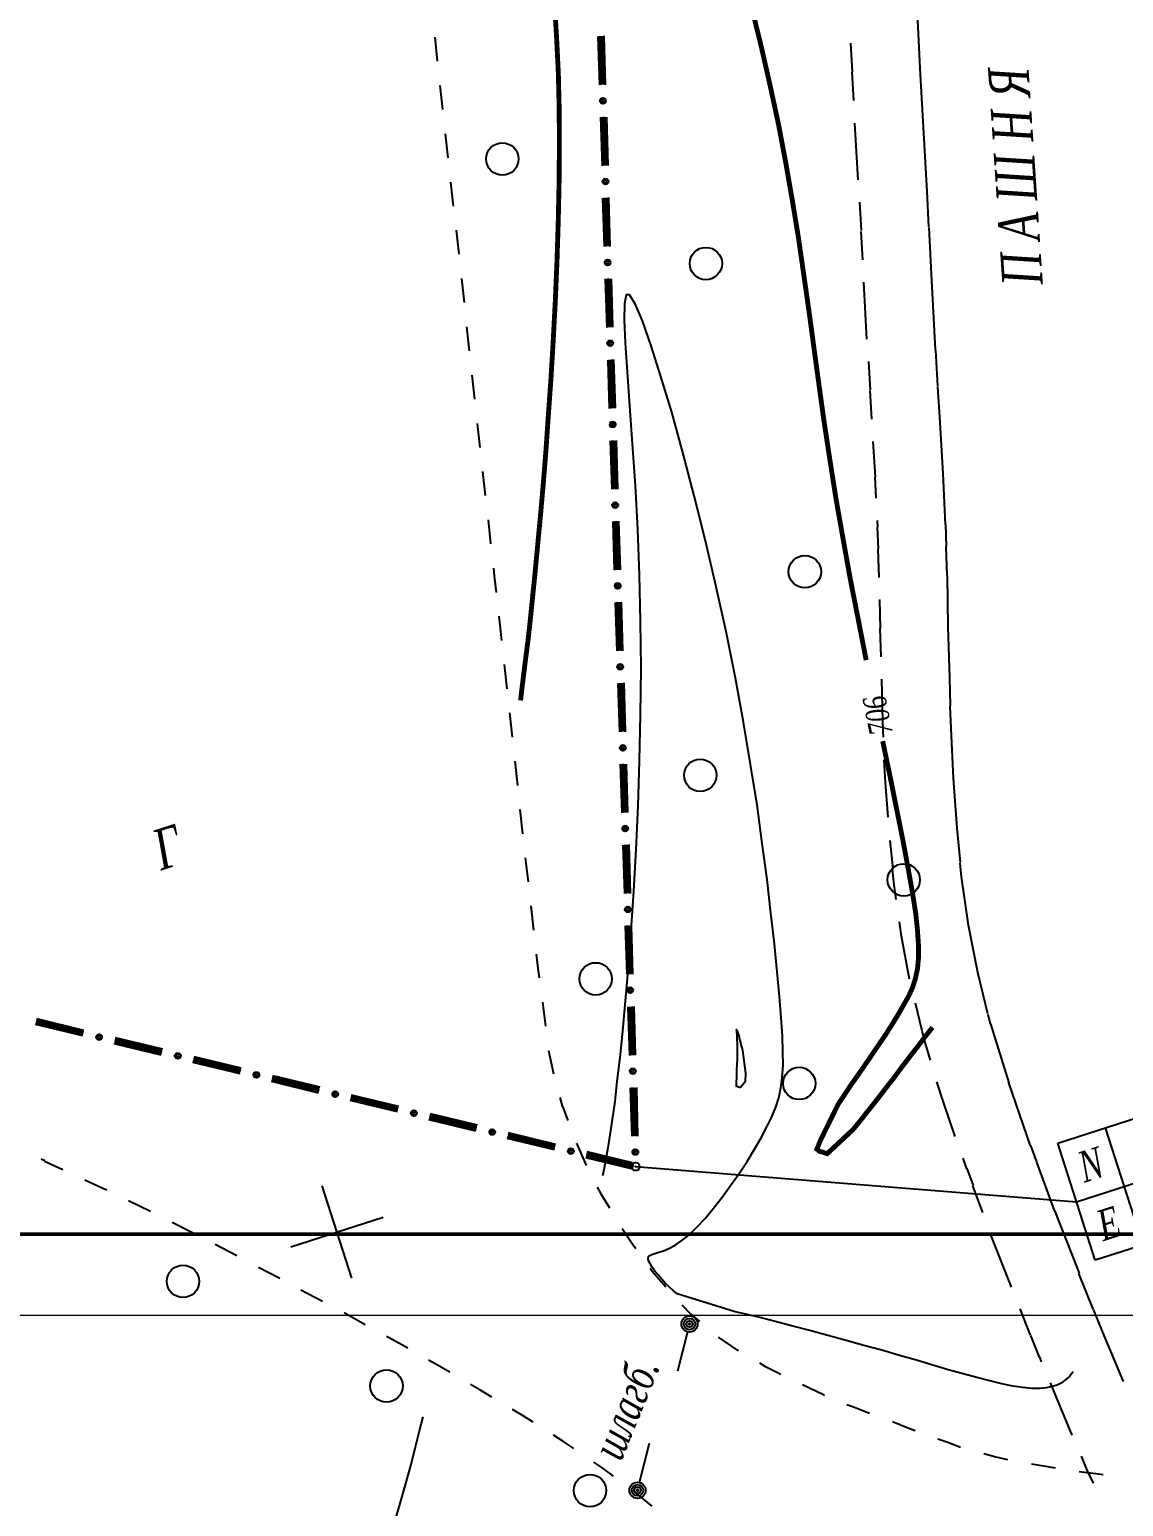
# Model space of a CAD drawing. Header units: millimetres. Extents: x 1353783 to 6492029790, y -7276956 to -512500.
# Drawn here: x 10028793 to 10035554, y -2866113 to -2856987 of the extents above; entities that cross this region are included whole.
import ezdxf

# ---------------------------------------------------------------- set-up
doc = ezdxf.new("R2010")
doc.units = ezdxf.units.MM
doc.linetypes.add('CONTI', pattern=[0])
doc.layers.get('0').update_dxf_attribs({"lineweight": 5})
for name, color, linetype in [('GOR_BUNKNOWN', 212, 'CONTI'), ('GORIZUNKNOWN', 32, 'CONTI'), ('NAD_MРЕЛЬЕФ', 7, 'CONTI'), ('PI_DTГРАНИЦЫ', 10, 'CONTI'), ('SETKR', 7, 'CONTI'), ('SIT_LГРАНИЦЫ', 10, 'CONTI'), ('SIT_LДОРОГИ', 250, 'CONTI'), ('SIT_LРЕЛЬЕФ', 7, 'CONTI'), ('USLZNРЕЛЬЕФ', 7, 'CONTI'), ('ZAPSKРАСТЕНИ', 94, 'CONTI'), ('ГРАНИЦЫ', 7, 'CONTI'), ('РЕЛЬЕФ', 7, 'CONTI')]:
    doc.layers.add(name, color=color, linetype=linetype)
doc.layers.add('штамп', color=7, linetype='Continuous', lineweight=50)
doc.styles.add('SHRFT', font='', dxfattribs={"width": 0.75})
doc.styles.get('SHRFT').set_extended_font_data('Times New Roman Cyr', italic=True)

# ---------------------------------------------------------------- blocks, each defined once
blk = doc.blocks.new('BL_333')
at = {"color": 0}
for p, q in [((0, -3), (0, 3)), ((-3, 0), (3, 0))]:
    blk.add_line(p, q, dxfattribs=at)
blk = doc.blocks.new('BL_2004')
at = {"color": 0}
blk.add_circle((0, 0), 1, dxfattribs=at)
blk = doc.blocks.new('BL_18')
at = {"color": 0}
blk.add_line((0, 0.5), (0, 3), dxfattribs=at)
for radius in [0.5, 0.35, 0.2, 0.05]:
    blk.add_circle((0, 0), radius, dxfattribs=at)
blk = doc.blocks.new('оо')
at = {"layer": 'GOR_BUNKNOWN', "color": 9, "true_color": 0xc7c8ca, "const_width": 0.15}
for points in [[(223040.003, -3431941.852), (223040.193, -3431940.642), (223040.383, -3431939.462), (223040.583, -3431938.322), (223040.783, -3431937.192), (223040.983, -3431936.072), (223041.173, -3431934.952), (223041.363, -3431933.832), (223041.533, -3431932.692), (223041.693, -3431931.542), (223041.843, -3431930.342), (223041.963, -3431929.122), (223042.073, -3431927.862), (223042.163, -3431926.572)], [(223036.373, -3431924.752), (223036.123, -3431925.722), (223035.853, -3431926.732), (223035.543, -3431927.782), (223035.203, -3431928.862), (223034.833, -3431929.982), (223034.443, -3431931.112), (223034.033, -3431932.262), (223033.613, -3431933.402), (223033.183, -3431934.532), (223032.753, -3431935.642), (223032.323, -3431936.712), (223031.913, -3431937.742), (223031.513, -3431938.712), (223031.133, -3431939.612), (223030.773, -3431940.452), (223030.443, -3431941.222), (223030.133, -3431941.932), (223029.853, -3431942.572), (223029.593, -3431943.152), (223029.353, -3431943.662), (223029.143, -3431944.112), (223028.963, -3431944.502), (223028.813, -3431944.832)], [(223039.363, -3431946.912), (223039.513, -3431945.642), (223039.663, -3431944.362), (223039.833, -3431943.092), (223040.003, -3431941.852)], [(223038.623, -3431953.482), (223038.733, -3431952.622), (223038.843, -3431951.652), (223038.963, -3431950.592), (223039.083, -3431949.452)], [(223037.843, -3431958.342), (223037.573, -3431958.522), (223037.263, -3431958.742), (223036.923, -3431958.972), (223036.563, -3431959.222), (223036.203, -3431959.482), (223035.833, -3431959.732), (223035.473, -3431959.982), (223035.123, -3431960.212), (223034.813, -3431960.422), (223034.533, -3431960.602), (223033.553, -3431961.062), (223033.343, -3431960.912), (223033.293, -3431960.832), (223033.493, -3431960.592), (223034.353, -3431959.702), (223034.583, -3431959.522), (223034.843, -3431959.312), (223035.133, -3431959.092), (223035.433, -3431958.862), (223035.743, -3431958.622), (223036.063, -3431958.372), (223036.373, -3431958.132), (223036.673, -3431957.882), (223036.953, -3431957.642), (223037.203, -3431957.412), (223037.433, -3431957.202), (223037.633, -3431956.982), (223037.803, -3431956.742), (223037.953, -3431956.482), (223038.083, -3431956.182), (223038.203, -3431955.812), (223038.313, -3431955.372), (223038.423, -3431954.852), (223038.523, -3431954.222), (223038.623, -3431953.482)]]:
    blk.add_lwpolyline(points, dxfattribs=at)
at = {"layer": 'GORIZUNKNOWN', "color": 9, "true_color": 0xc7c8ca}
for points in [[(223038.733, -3431969.802), (223038.663, -3431969.852), (223038.593, -3431969.902), (223038.503, -3431969.942), (223038.393, -3431969.982), (223038.273, -3431970.022), (223038.133, -3431970.042), (223037.973, -3431970.042), (223037.783, -3431970.022), (223037.583, -3431969.972), (223037.353, -3431969.902), (223037.093, -3431969.792), (223036.823, -3431969.652), (223036.513, -3431969.482), (223036.193, -3431969.282), (223035.843, -3431969.062), (223035.473, -3431968.822), (223035.073, -3431968.562), (223034.663, -3431968.282), (223034.233, -3431967.982), (223033.773, -3431967.682), (223033.303, -3431967.362), (223032.823, -3431967.052), (223032.343, -3431966.732), (223031.853, -3431966.412), (223031.373, -3431966.102), (223030.913, -3431965.812), (223030.473, -3431965.532), (223030.063, -3431965.272), (223029.683, -3431965.042), (223029.353, -3431964.842), (223027.813, -3431963.772), (223027.733, -3431963.642), (223027.653, -3431963.502), (223027.573, -3431963.352), (223027.503, -3431963.192), (223027.433, -3431963.032), (223027.373, -3431962.892), (223027.333, -3431962.752), (223027.303, -3431962.622), (223027.283, -3431962.522), (223027.293, -3431962.452), (223027.323, -3431962.402), (223027.373, -3431962.382), (223027.443, -3431962.372), (223027.543, -3431962.372), (223027.663, -3431962.372), (223027.823, -3431962.372), (223028.003, -3431962.352), (223028.213, -3431962.312), (223028.453, -3431962.242), (223028.723, -3431962.142), (223029.023, -3431961.992), (223029.353, -3431961.812), (223029.693, -3431961.592), (223030.053, -3431961.352), (223030.413, -3431961.082), (223030.773, -3431960.812), (223031.123, -3431960.532), (223031.453, -3431960.242), (223031.763, -3431959.972), (223032.033, -3431959.702), (223032.273, -3431959.452), (223032.483, -3431959.212), (223032.663, -3431958.962), (223032.813, -3431958.692), (223032.953, -3431958.392), (223033.093, -3431958.052), (223033.213, -3431957.652), (223033.343, -3431957.182), (223033.483, -3431956.632), (223033.633, -3431955.992), (223033.793, -3431955.242), (223033.983, -3431954.392), (223034.173, -3431953.452), (223034.373, -3431952.432), (223034.573, -3431951.322), (223034.783, -3431950.142), (223034.973, -3431948.892), (223035.163, -3431947.582), (223035.343, -3431946.212), (223035.503, -3431944.802), (223035.643, -3431943.342), (223035.763, -3431941.882), (223035.853, -3431940.452), (223035.933, -3431939.072), (223035.983, -3431937.782), (223036.003, -3431936.632), (223036.003, -3431935.632), (223035.983, -3431934.822), (223035.933, -3431934.252), (223035.853, -3431933.932), (223035.753, -3431933.902), (223035.623, -3431934.142), (223035.463, -3431934.612), (223035.273, -3431935.302), (223035.053, -3431936.172), (223034.803, -3431937.192), (223034.523, -3431938.342), (223034.213, -3431939.592), (223033.873, -3431940.912), (223033.493, -3431942.262), (223033.083, -3431943.642), (223032.653, -3431945.022), (223032.203, -3431946.382), (223031.733, -3431947.732), (223031.263, -3431949.042), (223030.793, -3431950.302), (223030.333, -3431951.512), (223029.883, -3431952.642), (223029.453, -3431953.702), (223029.053, -3431954.662), (223028.693, -3431955.522), (223028.353, -3431956.282), (223028.053, -3431956.942), (223027.793, -3431957.522), (223027.553, -3431958.022), (223027.333, -3431958.452), (223027.153, -3431958.822), (223026.993, -3431959.122), (223026.853, -3431959.382), (223026.733, -3431959.592)], [(223031.623, -3431958.292), (223031.833, -3431958.152), (223031.923, -3431957.922), (223032.043, -3431957.232), (223032.053, -3431957.142), (223032.053, -3431957.052), (223032.063, -3431956.972), (223032.063, -3431956.882), (223032.073, -3431956.802), (223032.073, -3431956.732), (223032.073, -3431956.672), (223032.073, -3431956.612), (223032.063, -3431956.582), (223032.063, -3431956.552), (223031.923, -3431957.032), (223031.893, -3431957.122), (223031.873, -3431957.202), (223031.843, -3431957.292), (223031.813, -3431957.382), (223031.783, -3431957.462), (223031.753, -3431957.542), (223031.723, -3431957.622), (223031.693, -3431957.702), (223031.663, -3431957.772), (223031.643, -3431957.842), (223031.513, -3431958.202), (223031.623, -3431958.292)], [(223012.638, -3431973.315), (223012.933, -3431972.972), (223013.253, -3431972.622), (223013.583, -3431972.272), (223013.923, -3431971.932), (223014.273, -3431971.582), (223014.623, -3431971.212), (223014.993, -3431970.822), (223015.373, -3431970.402), (223015.753, -3431969.952), (223016.143, -3431969.462), (223016.543, -3431968.942), (223016.933, -3431968.402), (223017.313, -3431967.862), (223017.683, -3431967.312), (223018.043, -3431966.782), (223018.373, -3431966.272), (223018.673, -3431965.792), (223018.943, -3431965.362), (223019.183, -3431964.992)]]:
    blk.add_lwpolyline(points, dxfattribs=at)
at = {"layer": 'PI_DTГРАНИЦЫ', "color": 9, "true_color": 0xc7c8ca}
blk.add_circle((223027.793, -3431959.632), 0.125, dxfattribs=at)
blk.add_point((223027.793, -3431959.632), dxfattribs=at)
at = {"layer": 'SIT_LГРАНИЦЫ', "color": 9, "true_color": 0xc7c8ca}
for p, q in [((223037.363, -3431926.032), (223036.953, -3431927.472)), ((223037.413, -3431926.042), (223036.993, -3431927.482)), ((223037.453, -3431926.052), (223037.043, -3431927.492)), ((223037.493, -3431926.062), (223037.083, -3431927.502)), ((223037.543, -3431926.072), (223037.123, -3431927.522)), ((223036.673, -3431928.432), (223036.263, -3431929.872)), ((223036.723, -3431928.442), (223036.303, -3431929.882)), ((223036.763, -3431928.452), (223036.343, -3431929.892)), ((223036.803, -3431928.472), (223036.393, -3431929.912)), ((223036.853, -3431928.482), (223036.433, -3431929.922)), ((223035.973, -3431930.832), (223035.563, -3431932.272)), ((223036.023, -3431930.842), (223035.603, -3431932.282)), ((223036.063, -3431930.852), (223035.653, -3431932.292)), ((223036.103, -3431930.862), (223035.693, -3431932.302)), ((223036.153, -3431930.872), (223035.733, -3431932.322)), ((223035.283, -3431933.232), (223034.873, -3431934.672)), ((223035.333, -3431933.242), (223034.913, -3431934.682)), ((223035.373, -3431933.252), (223034.953, -3431934.692)), ((223035.413, -3431933.272), (223035.003, -3431934.712)), ((223035.463, -3431933.282), (223035.043, -3431934.722)), ((223034.593, -3431935.642), (223034.183, -3431937.082)), ((223034.643, -3431935.652), (223034.223, -3431937.092)), ((223034.683, -3431935.662), (223034.273, -3431937.102)), ((223034.723, -3431935.672), (223034.313, -3431937.112)), ((223034.773, -3431935.682), (223034.353, -3431937.132)), ((223033.903, -3431938.042), (223033.493, -3431939.482)), ((223033.953, -3431938.052), (223033.533, -3431939.492)), ((223033.993, -3431938.062), (223033.573, -3431939.502)), ((223034.033, -3431938.082), (223033.623, -3431939.522)), ((223034.083, -3431938.092), (223033.663, -3431939.532)), ((223033.213, -3431940.442), (223032.803, -3431941.882)), ((223033.263, -3431940.452), (223032.843, -3431941.892)), ((223033.303, -3431940.462), (223032.893, -3431941.902)), ((223033.343, -3431940.472), (223032.933, -3431941.912)), ((223033.393, -3431940.482), (223032.973, -3431941.932)), ((223032.523, -3431942.842), (223032.113, -3431944.282)), ((223032.573, -3431942.852), (223032.153, -3431944.292)), ((223032.613, -3431942.862), (223032.193, -3431944.302)), ((223032.653, -3431942.882), (223032.243, -3431944.322)), ((223032.703, -3431942.892), (223032.283, -3431944.332)), ((223031.833, -3431945.252), (223031.423, -3431946.692)), ((223031.883, -3431945.262), (223031.463, -3431946.702)), ((223031.923, -3431945.272), (223031.513, -3431946.712)), ((223031.963, -3431945.282), (223031.553, -3431946.722)), ((223032.013, -3431945.292), (223031.593, -3431946.742)), ((223031.143, -3431947.652), (223030.733, -3431949.092)), ((223031.193, -3431947.662), (223030.773, -3431949.102)), ((223031.233, -3431947.672), (223030.813, -3431949.112)), ((223031.273, -3431947.692), (223030.863, -3431949.132)), ((223031.323, -3431947.702), (223030.903, -3431949.142)), ((223012.763, -3431950.562), (223011.483, -3431949.782)), ((223012.783, -3431950.532), (223011.503, -3431949.742)), ((223012.813, -3431950.492), (223011.533, -3431949.712)), ((223012.833, -3431950.452), (223011.553, -3431949.672)), ((223012.853, -3431950.412), (223011.573, -3431949.632)), ((223030.453, -3431950.052), (223030.043, -3431951.492)), ((223030.503, -3431950.062), (223030.083, -3431951.502)), ((223030.543, -3431950.072), (223030.133, -3431951.512)), ((223030.583, -3431950.082), (223030.173, -3431951.522)), ((223030.633, -3431950.092), (223030.213, -3431951.542)), ((223014.893, -3431951.872), (223013.613, -3431951.092)), ((223014.923, -3431951.832), (223013.643, -3431951.052)), ((223014.943, -3431951.792), (223013.663, -3431951.012)), ((223014.963, -3431951.752), (223013.683, -3431950.972)), ((223014.993, -3431951.712), (223013.713, -3431950.932)), ((223017.033, -3431953.162), (223015.753, -3431952.382)), ((223017.053, -3431953.132), (223015.773, -3431952.342)), ((223017.083, -3431953.092), (223015.803, -3431952.312)), ((223017.103, -3431953.052), (223015.823, -3431952.272)), ((223017.123, -3431953.012), (223015.843, -3431952.232)), ((223029.763, -3431952.452), (223029.353, -3431953.892)), ((223029.813, -3431952.462), (223029.393, -3431953.902)), ((223029.853, -3431952.472), (223029.433, -3431953.912)), ((223029.893, -3431952.492), (223029.483, -3431953.932)), ((223029.943, -3431952.502), (223029.523, -3431953.942)), ((223019.163, -3431954.472), (223017.883, -3431953.692)), ((223019.193, -3431954.432), (223017.913, -3431953.652)), ((223019.213, -3431954.392), (223017.933, -3431953.612)), ((223019.233, -3431954.352), (223017.953, -3431953.572)), ((223019.263, -3431954.312), (223017.983, -3431953.532)), ((223021.393, -3431955.622), (223020.113, -3431954.842)), ((223021.303, -3431955.772), (223020.023, -3431954.992)), ((223021.323, -3431955.742), (223020.043, -3431954.952)), ((223021.353, -3431955.702), (223020.073, -3431954.922)), ((223021.373, -3431955.662), (223020.093, -3431954.882)), ((223029.073, -3431954.862), (223028.663, -3431956.302)), ((223029.123, -3431954.872), (223028.703, -3431956.312)), ((223029.163, -3431954.882), (223028.753, -3431956.322)), ((223029.203, -3431954.892), (223028.793, -3431956.332)), ((223029.253, -3431954.902), (223028.833, -3431956.352)), ((223023.503, -3431956.962), (223022.223, -3431956.182)), ((223023.533, -3431956.922), (223022.253, -3431956.142)), ((223023.433, -3431957.082), (223022.153, -3431956.302)), ((223023.463, -3431957.042), (223022.183, -3431956.262)), ((223023.483, -3431957.002), (223022.203, -3431956.222)), ((223025.583, -3431958.342), (223024.303, -3431957.552)), ((223025.613, -3431958.302), (223024.333, -3431957.522)), ((223025.633, -3431958.262), (223024.353, -3431957.482)), ((223025.653, -3431958.222), (223024.373, -3431957.442)), ((223028.383, -3431957.262), (223027.973, -3431958.702)), ((223028.433, -3431957.272), (223028.013, -3431958.712)), ((223028.473, -3431957.282), (223028.053, -3431958.722)), ((223028.513, -3431957.302), (223028.103, -3431958.742)), ((223028.563, -3431957.312), (223028.143, -3431958.752)), ((223025.563, -3431958.372), (223024.283, -3431957.592)), ((223027.693, -3431959.682), (223026.413, -3431958.902)), ((223027.723, -3431959.642), (223026.443, -3431958.862)), ((223027.743, -3431959.602), (223026.463, -3431958.822)), ((223027.763, -3431959.562), (223026.483, -3431958.782)), ((223027.733, -3431959.492), (223026.513, -3431958.742)), ((223027.863, -3431959.702), (223027.843, -3431959.762))]:
    blk.add_line(p, q, dxfattribs=at)
for centre, radius in [((223036.903, -3431927.972), 0.09), ((223036.903, -3431927.972), 0.04), ((223036.213, -3431930.372), 0.09), ((223036.213, -3431930.372), 0.04), ((223035.513, -3431932.772), 0.09), ((223035.513, -3431932.772), 0.04), ((223034.823, -3431935.172), 0.09), ((223034.823, -3431935.172), 0.04), ((223034.133, -3431937.582), 0.09), ((223034.133, -3431937.582), 0.04), ((223033.443, -3431939.982), 0.09), ((223033.443, -3431939.982), 0.04), ((223032.753, -3431942.382), 0.09), ((223032.753, -3431942.382), 0.04), ((223032.063, -3431944.782), 0.09), ((223032.063, -3431944.782), 0.04), ((223031.373, -3431947.192), 0.09), ((223031.373, -3431947.192), 0.04), ((223030.683, -3431949.592), 0.09), ((223030.683, -3431949.592), 0.04), ((223013.233, -3431950.752), 0.09), ((223013.233, -3431950.752), 0.04), ((223015.373, -3431952.052), 0.09), ((223015.373, -3431952.052), 0.04), ((223029.993, -3431951.992), 0.09), ((223029.993, -3431951.992), 0.04), ((223017.503, -3431953.352), 0.09), ((223017.503, -3431953.352), 0.04), ((223029.303, -3431954.392), 0.09), ((223029.303, -3431954.392), 0.04), ((223019.643, -3431954.662), 0.09), ((223019.643, -3431954.662), 0.04), ((223021.773, -3431955.962), 0.09), ((223021.773, -3431955.962), 0.04), ((223028.613, -3431956.802), 0.09), ((223028.613, -3431956.802), 0.04), ((223023.903, -3431957.262), 0.09), ((223023.903, -3431957.262), 0.04), ((223026.033, -3431958.562), 0.09), ((223026.033, -3431958.562), 0.04), ((223027.923, -3431959.202), 0.09), ((223027.923, -3431959.202), 0.04)]:
    blk.add_circle(centre, radius, dxfattribs=at)
at = {"layer": 'SIT_LДОРОГИ', "color": 9, "true_color": 0xc7c8ca}
for p, q in [((223046.543, -3431930.012), (223046.983, -3431928.362)), ((223044.733, -3431928.622), (223044.513, -3431929.472)), ((223044.283, -3431930.332), (223044.503, -3431929.482)), ((223046.263, -3431931.082), (223046.543, -3431930.022)), ((223043.663, -3431932.712), (223044.103, -3431931.012)), ((223045.583, -3431933.702), (223046.263, -3431931.082)), ((223043.493, -3431933.382), (223043.273, -3431934.232)), ((223045.303, -3431934.762), (223045.583, -3431933.702)), ((223043.043, -3431935.102), (223043.263, -3431934.252)), ((223044.933, -3431936.182), (223045.303, -3431934.782)), ((223042.413, -3431937.472), (223042.863, -3431935.772)), ((223044.333, -3431938.442), (223044.933, -3431936.182)), ((223042.253, -3431938.152), (223042.033, -3431939.002)), ((223044.063, -3431939.532), (223044.343, -3431938.452)), ((223041.803, -3431939.872), (223042.023, -3431939.022)), ((223043.823, -3431940.452), (223044.053, -3431939.552)), ((223041.363, -3431941.612), (223041.633, -3431940.552)), ((223043.393, -3431942.152), (223043.833, -3431940.452)), ((223041.183, -3431942.242), (223041.353, -3431941.612)), ((223042.973, -3431943.672), (223043.393, -3431942.152)), ((223041.003, -3431942.912), (223040.953, -3431943.112)), ((223040.943, -3431943.112), (223040.763, -3431943.752)), ((223040.523, -3431944.602), (223040.763, -3431943.762)), ((223042.793, -3431944.332), (223042.983, -3431943.672)), ((223042.543, -3431945.192), (223042.783, -3431944.332)), ((223040.083, -3431946.122), (223040.333, -3431945.262)), ((223042.093, -3431946.712), (223042.553, -3431945.202)), ((223039.833, -3431946.952), (223040.073, -3431946.112)), ((223041.653, -3431948.222), (223042.093, -3431946.712)), ((223039.633, -3431947.622), (223039.383, -3431948.462)), ((223041.413, -3431949.052), (223041.653, -3431948.222)), ((223039.193, -3431949.162), (223039.383, -3431948.482)), ((223039.143, -3431949.342), (223039.193, -3431949.162)), ((223041.213, -3431949.722), (223041.403, -3431949.062)), ((223040.813, -3431951.212), (223041.213, -3431949.732)), ((223038.773, -3431950.692), (223038.953, -3431950.012)), ((223038.523, -3431951.742), (223038.773, -3431950.692)), ((223040.453, -3431952.712), (223040.813, -3431951.212)), ((223038.353, -3431952.442), (223038.173, -3431953.302)), ((223040.223, -3431953.752), (223040.453, -3431952.712)), ((223038.063, -3431953.792), (223038.163, -3431953.322)), ((223037.983, -3431954.232), (223038.063, -3431953.792)), ((223040.123, -3431954.192), (223040.213, -3431953.772)), ((223039.873, -3431955.672), (223040.123, -3431954.192)), ((223037.793, -3431955.362), (223037.873, -3431954.922)), ((223037.623, -3431956.702), (223037.793, -3431955.362)), ((223039.693, -3431957.152), (223039.873, -3431955.672)), ((223037.563, -3431957.452), (223037.503, -3431958.332)), ((223039.603, -3431958.472), (223039.693, -3431957.152)), ((223037.483, -3431958.712), (223037.503, -3431958.352)), ((223039.583, -3431958.792), (223039.603, -3431958.492)), ((223037.473, -3431959.282), (223037.483, -3431958.712)), ((223039.573, -3431960.692), (223039.593, -3431958.792)), ((223037.463, -3431960.712), (223037.463, -3431959.982)), ((223037.483, -3431961.772), (223037.463, -3431960.712)), ((223039.613, -3431962.752), (223039.563, -3431960.692)), ((223037.503, -3431962.472), (223037.513, -3431962.822)), ((223037.523, -3431962.822), (223037.543, -3431963.372)), ((223039.643, -3431963.282), (223039.623, -3431962.752)), ((223037.573, -3431964.262), (223037.533, -3431963.382)), ((223039.703, -3431964.882), (223039.643, -3431963.292)), ((223039.843, -3431966.962), (223039.713, -3431964.882)), ((223037.603, -3431964.992), (223037.603, -3431964.962)), ((223037.713, -3431966.732), (223037.603, -3431964.992)), ((223039.913, -3431968.172), (223039.823, -3431966.962)), ((223037.753, -3431967.442), (223037.813, -3431968.322)), ((223037.873, -3431969.052), (223037.823, -3431968.332)), ((223039.973, -3431968.892), (223039.923, -3431968.182)), ((223040.113, -3431970.562), (223039.973, -3431968.892)), ((223037.893, -3431969.212), (223037.883, -3431969.052)), ((223038.023, -3431970.742), (223037.953, -3431969.912)), ((223038.103, -3431971.662), (223038.023, -3431970.742)), ((223038.163, -3431972.362), (223038.213, -3431972.962)), ((223038.223, -3431972.962), (223038.263, -3431973.272))]:
    blk.add_line(p, q, dxfattribs=at)
at = {"layer": 'SIT_LРЕЛЬЕФ', "color": 9, "true_color": 0xc7c8ca}
for p, q in [((223032.553, -3431924.512), (223032.403, -3431925.242)), ((223032.253, -3431925.982), (223032.103, -3431926.712)), ((223031.953, -3431927.452), (223031.803, -3431928.182)), ((223031.653, -3431928.922), (223031.503, -3431929.652)), ((223031.363, -3431930.392), (223031.213, -3431931.122)), ((223031.063, -3431931.862), (223030.913, -3431932.592)), ((223030.753, -3431933.332), (223030.603, -3431934.062)), ((223030.453, -3431934.802), (223030.303, -3431935.532)), ((223030.153, -3431936.272), (223030.003, -3431937.002)), ((223029.853, -3431937.742), (223029.703, -3431938.472)), ((223029.563, -3431939.212), (223029.413, -3431939.942)), ((223029.263, -3431940.682), (223029.213, -3431940.912)), ((223029.213, -3431940.912), (223029.113, -3431941.422)), ((223028.973, -3431942.152), (223028.823, -3431942.892)), ((223028.673, -3431943.622), (223028.523, -3431944.362)), ((223028.373, -3431945.092), (223028.223, -3431945.832)), ((223028.073, -3431946.562), (223027.923, -3431947.302)), ((223027.763, -3431948.032), (223027.613, -3431948.772)), ((223027.463, -3431949.502), (223027.323, -3431950.242)), ((223027.173, -3431950.972), (223027.023, -3431951.712)), ((223026.873, -3431952.442), (223026.793, -3431952.882)), ((223026.793, -3431952.882), (223026.743, -3431953.172)), ((223010.463, -3431953.882), (223010.373, -3431953.792)), ((223010.913, -3431954.312), (223010.453, -3431953.892)), ((223026.613, -3431953.912), (223026.473, -3431954.652)), ((223011.913, -3431955.242), (223011.463, -3431954.822)), ((223012.013, -3431955.332), (223011.913, -3431955.242)), ((223026.333, -3431955.392), (223026.253, -3431956.132)), ((223013.093, -3431956.372), (223012.553, -3431955.852)), ((223014.163, -3431957.422), (223013.633, -3431956.902)), ((223026.213, -3431956.882), (223026.203, -3431957.192)), ((223026.213, -3431957.192), (223026.233, -3431957.632)), ((223015.223, -3431958.492), (223014.693, -3431957.952)), ((223026.273, -3431958.382), (223026.353, -3431959.132)), ((223016.273, -3431959.562), (223015.743, -3431959.032)), ((223017.303, -3431960.642), (223016.783, -3431960.102)), ((223026.473, -3431959.872), (223026.513, -3431960.102)), ((223026.513, -3431960.102), (223026.633, -3431960.602)), ((223018.343, -3431961.732), (223017.833, -3431961.182)), ((223026.813, -3431961.322), (223026.993, -3431961.972)), ((223027.003, -3431961.972), (223027.023, -3431962.042)), ((223018.923, -3431962.342), (223018.863, -3431962.272)), ((223019.373, -3431962.822), (223018.923, -3431962.342)), ((223027.263, -3431962.762), (223027.293, -3431962.862)), ((223027.293, -3431962.862), (223027.543, -3431963.452)), ((223020.033, -3431963.542), (223019.873, -3431963.372)), ((223020.383, -3431963.922), (223020.033, -3431963.542)), ((223027.853, -3431964.132), (223028.023, -3431964.482)), ((223021.103, -3431964.732), (223020.883, -3431964.482)), ((223021.383, -3431965.052), (223021.103, -3431964.732)), ((223028.023, -3431964.482), (223028.213, -3431964.792)), ((223022.133, -3431965.902), (223021.873, -3431965.612)), ((223028.613, -3431965.432), (223029.043, -3431965.992)), ((223022.363, -3431966.182), (223022.133, -3431965.902)), ((223029.053, -3431965.982), (223029.083, -3431966.012)), ((223029.583, -3431966.572), (223029.713, -3431966.722)), ((223023.083, -3431967.052), (223022.843, -3431966.762)), ((223023.313, -3431967.342), (223023.083, -3431967.052)), ((223029.713, -3431966.722), (223030.103, -3431967.112)), ((223030.643, -3431967.622), (223031.183, -3431968.122)), ((223023.953, -3431968.162), (223023.773, -3431967.932)), ((223024.223, -3431968.532), (223023.953, -3431968.162)), ((223031.173, -3431968.132), (223031.193, -3431968.142)), ((223031.763, -3431968.622), (223031.933, -3431968.762)), ((223031.933, -3431968.762), (223032.343, -3431969.092)), ((223024.733, -3431969.232), (223024.663, -3431969.132)), ((223025.073, -3431969.772), (223024.723, -3431969.242)), ((223032.943, -3431969.562), (223033.323, -3431969.872)), ((223033.323, -3431969.872), (223033.523, -3431970.032)), ((223034.113, -3431970.492), (223034.373, -3431970.692)), ((223034.373, -3431970.692), (223034.703, -3431970.952)), ((223035.333, -3431971.362), (223035.653, -3431971.572)), ((223035.653, -3431971.572), (223035.973, -3431971.762)), ((223036.633, -3431972.112), (223037.023, -3431972.322)), ((223037.023, -3431972.322), (223037.293, -3431972.462)), ((223037.963, -3431972.792), (223038.433, -3431973.012)), ((223038.433, -3431973.012), (223038.643, -3431973.112))]:
    blk.add_line(p, q, dxfattribs=at)
at = {"layer": 'ГРАНИЦЫ', "color": 9, "linetype": 'CONTI', "true_color": 0xc7c8ca}
for p, q in [((223027.793, -3431959.632), (223040.433, -3431964.83)), ((223040.433, -3431962.93), (223051.203, -3431962.93)), ((223040.433, -3431966.73), (223040.433, -3431962.93)), ((223041.973, -3431962.93), (223041.973, -3431966.73)), ((223040.433, -3431964.83), (223051.203, -3431964.83)), ((223051.203, -3431966.73), (223040.433, -3431966.73))]:
    blk.add_line(p, q, dxfattribs=at)
blk.add_circle((223027.793, -3431959.632), 0.125, dxfattribs=at)
at = {"layer": 'SETKR', "color": 9, "true_color": 0xc7c8ca, "xscale": 0.5000000000000001, "yscale": 0.5000000000000001, "zscale": 0.5000000000000001}
blk.add_blockref('BL_333', (223018.393, -3431958.732), dxfattribs=at)
at = {"layer": 'USLZNРЕЛЬЕФ', "color": 9, "true_color": 0xc7c8ca}
for p, xscale, yscale, zscale, rotation in [((223027.893, -3431964.772), 0.5, 0.5, 0.5, 148), ((223024.793, -3431969.172), 0.4999999999999999, 0.4999999999999999, 0.4999999999999999, 328)]:
    blk.add_blockref('BL_18', p, dxfattribs=dict(at, xscale=xscale, yscale=yscale, zscale=zscale, rotation=rotation))
at = {"layer": 'ZAPSKРАСТЕНИ', "color": 9, "true_color": 0xc7c8ca, "xscale": 0.5000000000000001, "yscale": 0.5000000000000001, "zscale": 0.5000000000000001}
for p in [(223033.393, -3431928.732), (223038.393, -3431933.732), (223038.393, -3431943.732), (223033.393, -3431948.732), (223028.393, -3431953.732), (223038.393, -3431953.732), (223013.393, -3431958.732), (223033.393, -3431958.732), (223018.393, -3431963.732), (223023.393, -3431968.732)]:
    blk.add_blockref('BL_2004', p, dxfattribs=at)
at = {"layer": 'GOR_BUNKNOWN', "color": 9, "true_color": 0xc7c8ca, "style": 'SHRFT', "width": 0.75}
blk.add_text('706', height=0.7125, rotation=83.7328, dxfattribs=at).set_placement((223039.463, -3431949.292))
at = {"layer": 'NAD_MРЕЛЬЕФ', "color": 9, "true_color": 0xc7c8ca, "style": 'SHRFT', "width": 0.75}
for s, height, rotation, p in [('П А Ш Н Я', 1.25, 76, (223048.113, -3431937.522)), ('шлагб.', 1, 50, (223024.573, -3431968.192))]:
    blk.add_text(s, height=height, rotation=rotation, dxfattribs=at).set_placement(p)
blk.add_text('Г', height=1.25, dxfattribs=at).set_placement((223016.633, -3431946.442))
at = {"layer": 'ГРАНИЦЫ', "color": 9, "true_color": 0xc7c8ca, "style": 'SHRFT', "width": 0.75}
for s, p in [('N', (223040.843, -3431964.35)), ('E', (223040.843, -3431966.25))]:
    blk.add_text(s, height=0.95, dxfattribs=at).set_placement(p)

msp = doc.modelspace()

# ---------------------------------------------------------------- linework, layer by layer
at = {"layer": 'штамп', "linetype": 'Continuous', "lineweight": 18}
msp.add_lwpolyline([(10055462, -2780830.5), (9936562, -2780830.5), (9936562, -2864930.5), (10055462, -2864930.5)], close=True, dxfattribs=at)
at = {"layer": 'штамп', "linetype": 'Continuous', "lineweight": 50}
msp.add_lwpolyline([(9938562, -2781330.5), (10054962, -2781330.5), (10054962, -2864430.5), (9938562, -2864430.5)], close=True, dxfattribs=at)

# ---------------------------------------------------------------- block references
at = {"layer": 'РЕЛЬЕФ', "color": 240, "lineweight": 30, "true_color": 0xed1f24, "xscale": 200.0000000000001, "yscale": 200.0000000000001, "zscale": 200.0000000000001, "rotation": 17.80578495452471}
msp.add_blockref('оо', (-242329121, 637008728.1), dxfattribs=at)

doc.saveas('drawing.dxf')
